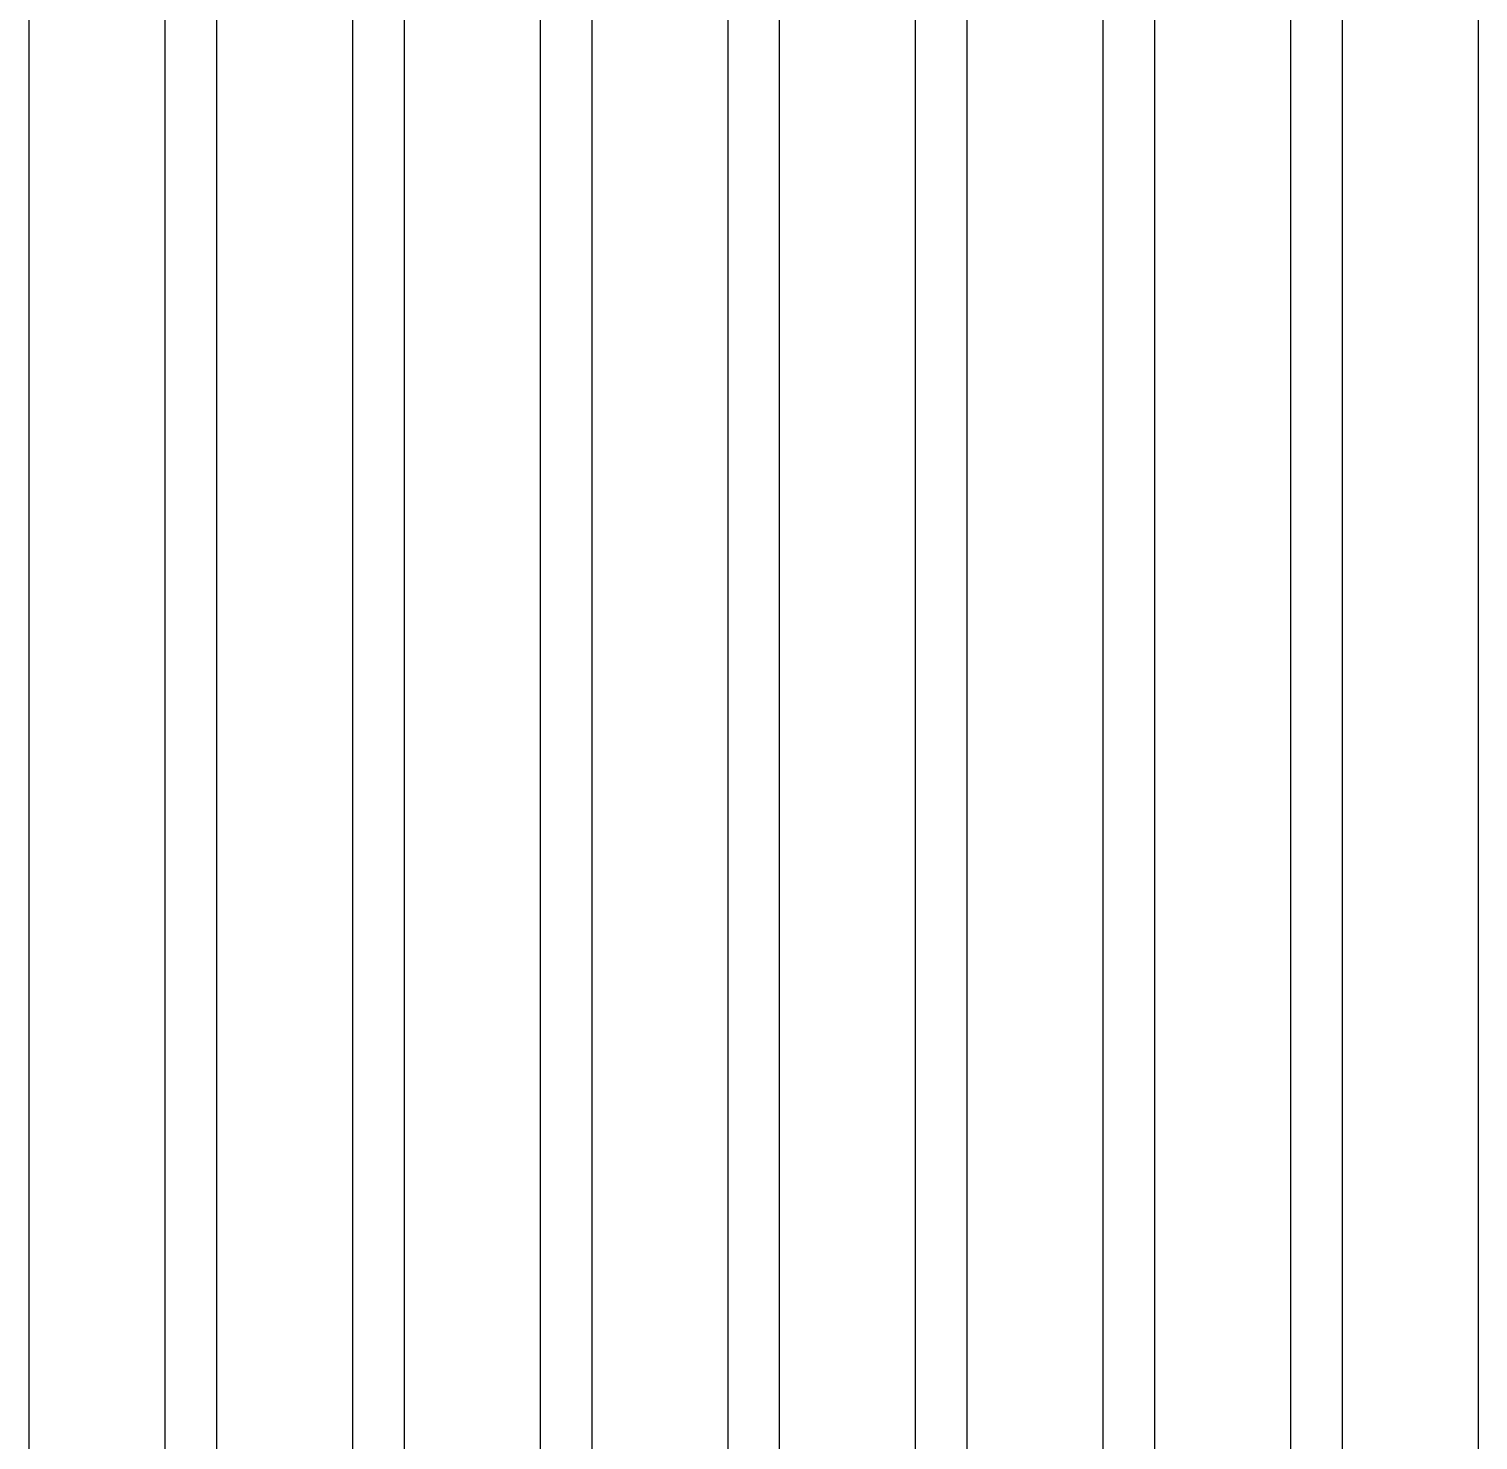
# Model space of a CAD drawing. Extents: x -84241 to 2571207, y -257021 to 1687411.
# Drawn here: x 37759 to 38377, y -13069 to -12467 of the extents above; entities that cross this region are included whole.
import ezdxf

# ---------------------------------------------------------------- set-up
doc = ezdxf.new("R2010")
doc.units = 0
doc.header["$LTSCALE"] = 1000
doc.layers.get('0').update_dxf_attribs({"linetype": 'CONTINUOUS'})
doc.layers.add('W-WSUP-EQPM', color=40, linetype='CONTINUOUS')

# ---------------------------------------------------------------- blocks, each defined once
blk = doc.blocks.new('*U359')
at = {"color": 8, "linetype": 'Continuous'}
for p, q in [((1469357.34, 3476962.13), (1469357.34, 3475194.49)), ((1469437.34, 3476962.13), (1469437.34, 3475194.49)), ((1469517.34, 3476962.13), (1469517.34, 3475194.49)), ((1469597.34, 3476962.13), (1469597.34, 3475194.49)), ((1469677.34, 3476965.33), (1469677.34, 3475194.49)), ((1469757.34, 3476962.13), (1469757.34, 3475194.49)), ((1469837.34, 3476962.13), (1469837.34, 3475194.49)), ((1469415.34, 3476955.33), (1469415.34, 3475194.49)), ((1469495.34, 3476955.33), (1469495.34, 3475194.49)), ((1469575.34, 3476955.33), (1469575.34, 3475194.49)), ((1469655.34, 3476955.33), (1469655.34, 3475194.49)), ((1469735.34, 3476955.33), (1469735.34, 3475194.49)), ((1469815.34, 3476955.33), (1469815.34, 3475194.49)), ((1469895.34, 3476955.33), (1469895.34, 3475194.49)), ((1469917.34, 3476955.33), (1469917.34, 3475194.49)), ((1469975.34, 3476955.33), (1469975.34, 3475194.49))]:
    blk.add_line(p, q, dxfattribs=at)
blk = doc.blocks.new('*U360')
blk.add_blockref('*U359', (-1469346.34, -3477072.33))

msp = doc.modelspace()

# ---------------------------------------------------------------- block references
at = {"layer": 'W-WSUP-EQPM'}
msp.add_blockref('*U360', (37747.7006, -11755.4364), dxfattribs=at)

doc.saveas('drawing.dxf')
